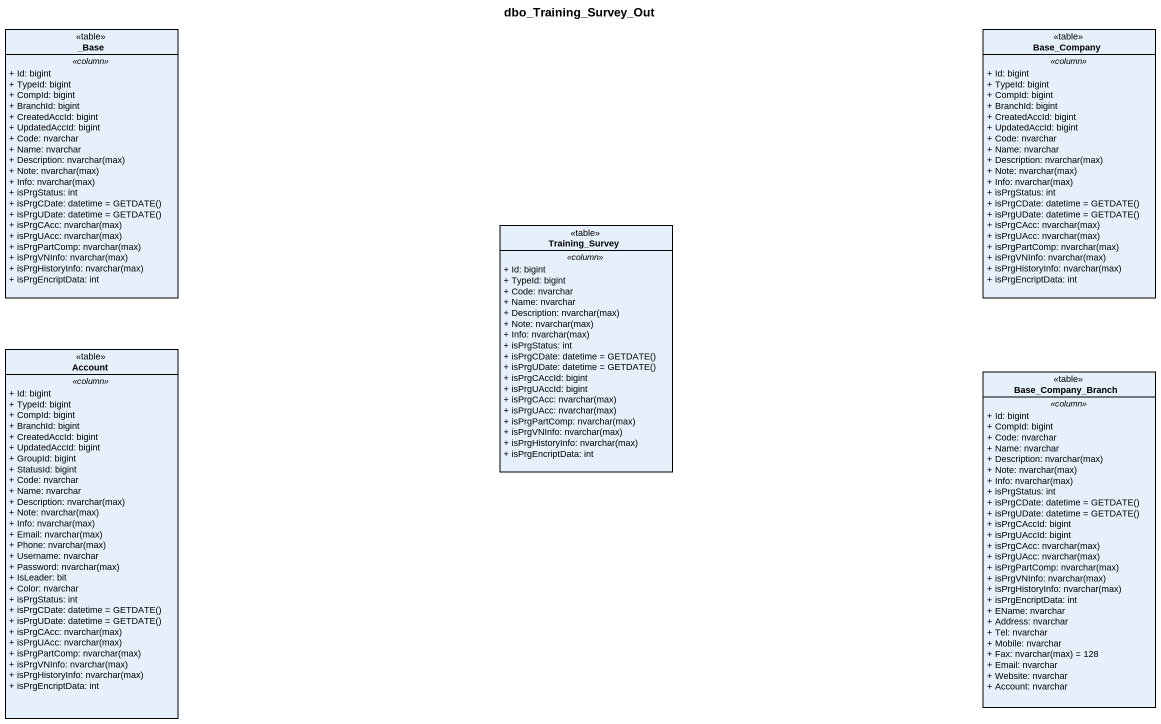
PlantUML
@startuml
title dbo_Training_Survey_Out
hide circle
hide empty members
skinparam classAttributeIconSize 0
class "_Base" as Base <<table>> {
  .. <<column>> ..
  + Id: bigint
  + TypeId: bigint
  + CompId: bigint
  + BranchId: bigint
  + CreatedAccId: bigint
  + UpdatedAccId: bigint
  + Code: nvarchar
  + Name: nvarchar
  {field} + Description: nvarchar(max)
  {field} + Note: nvarchar(max)
  {field} + Info: nvarchar(max)
  + isPrgStatus: int
  {field} + isPrgCDate: datetime = GETDATE()
  {field} + isPrgUDate: datetime = GETDATE()
  {field} + isPrgCAcc: nvarchar(max)
  {field} + isPrgUAcc: nvarchar(max)
  {field} + isPrgPartComp: nvarchar(max)
  {field} + isPrgVNInfo: nvarchar(max)
  {field} + isPrgHistoryInfo: nvarchar(max)
  + isPrgEncriptData: int
}
class Base_Company <<table>> {
  .. <<column>> ..
  + Id: bigint
  + TypeId: bigint
  + CompId: bigint
  + BranchId: bigint
  + CreatedAccId: bigint
  + UpdatedAccId: bigint
  + Code: nvarchar
  + Name: nvarchar
  {field} + Description: nvarchar(max)
  {field} + Note: nvarchar(max)
  {field} + Info: nvarchar(max)
  + isPrgStatus: int
  {field} + isPrgCDate: datetime = GETDATE()
  {field} + isPrgUDate: datetime = GETDATE()
  {field} + isPrgCAcc: nvarchar(max)
  {field} + isPrgUAcc: nvarchar(max)
  {field} + isPrgPartComp: nvarchar(max)
  {field} + isPrgVNInfo: nvarchar(max)
  {field} + isPrgHistoryInfo: nvarchar(max)
  + isPrgEncriptData: int
}
class Training_Survey <<table>> {
  .. <<column>> ..
  + Id: bigint
  + TypeId: bigint
  + Code: nvarchar
  + Name: nvarchar
  {field} + Description: nvarchar(max)
  {field} + Note: nvarchar(max)
  {field} + Info: nvarchar(max)
  + isPrgStatus: int
  {field} + isPrgCDate: datetime = GETDATE()
  {field} + isPrgUDate: datetime = GETDATE()
  + isPrgCAccId: bigint
  + isPrgUAccId: bigint
  {field} + isPrgCAcc: nvarchar(max)
  {field} + isPrgUAcc: nvarchar(max)
  {field} + isPrgPartComp: nvarchar(max)
  {field} + isPrgVNInfo: nvarchar(max)
  {field} + isPrgHistoryInfo: nvarchar(max)
  + isPrgEncriptData: int
}
class Account <<table>> {
  .. <<column>> ..
  + Id: bigint
  + TypeId: bigint
  + CompId: bigint
  + BranchId: bigint
  + CreatedAccId: bigint
  + UpdatedAccId: bigint
  + GroupId: bigint
  + StatusId: bigint
  + Code: nvarchar
  + Name: nvarchar
  {field} + Description: nvarchar(max)
  {field} + Note: nvarchar(max)
  {field} + Info: nvarchar(max)
  {field} + Email: nvarchar(max)
  {field} + Phone: nvarchar(max)
  + Username: nvarchar
  {field} + Password: nvarchar(max)
  + IsLeader: bit
  + Color: nvarchar
  + isPrgStatus: int
  {field} + isPrgCDate: datetime = GETDATE()
  {field} + isPrgUDate: datetime = GETDATE()
  {field} + isPrgCAcc: nvarchar(max)
  {field} + isPrgUAcc: nvarchar(max)
  {field} + isPrgPartComp: nvarchar(max)
  {field} + isPrgVNInfo: nvarchar(max)
  {field} + isPrgHistoryInfo: nvarchar(max)
  + isPrgEncriptData: int
}
class Base_Company_Branch <<table>> {
  .. <<column>> ..
  + Id: bigint
  + CompId: bigint
  + Code: nvarchar
  + Name: nvarchar
  {field} + Description: nvarchar(max)
  {field} + Note: nvarchar(max)
  {field} + Info: nvarchar(max)
  + isPrgStatus: int
  {field} + isPrgCDate: datetime = GETDATE()
  {field} + isPrgUDate: datetime = GETDATE()
  + isPrgCAccId: bigint
  + isPrgUAccId: bigint
  {field} + isPrgCAcc: nvarchar(max)
  {field} + isPrgUAcc: nvarchar(max)
  {field} + isPrgPartComp: nvarchar(max)
  {field} + isPrgVNInfo: nvarchar(max)
  {field} + isPrgHistoryInfo: nvarchar(max)
  + isPrgEncriptData: int
  + EName: nvarchar
  + Address: nvarchar
  + Tel: nvarchar
  + Mobile: nvarchar
  {field} + Fax: nvarchar(max) = 128
  + Email: nvarchar
  + Website: nvarchar
  + Account: nvarchar
}
@enduml
